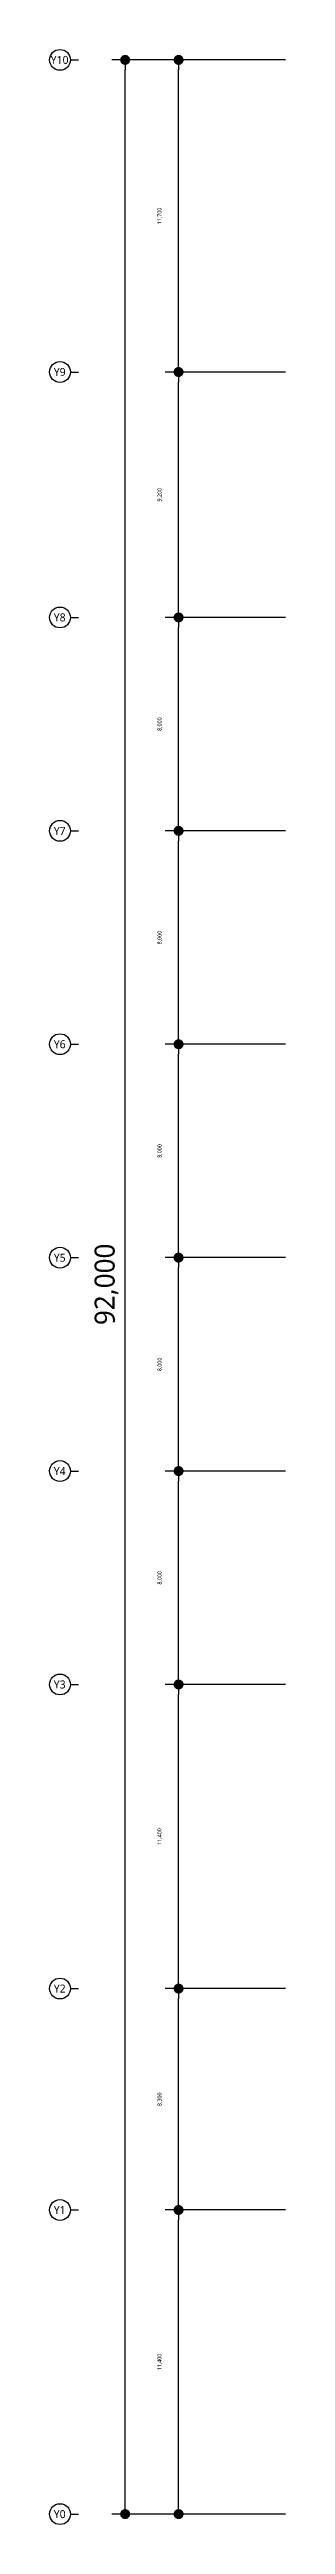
# Model space of a CAD drawing. Header units: millimetres. Extents: x -105683 to 94728, y -31127 to 151123.
# Drawn here: x -105683 to -96853, y -23695 to 69085 of the extents above; entities that cross this region are included whole.
import ezdxf

# ---------------------------------------------------------------- set-up
doc = ezdxf.new("R2010")
doc.units = ezdxf.units.MM
doc.layers.add('e-plan', color=9, linetype='Continuous')
doc.styles.add('USUN', font='malgun_0.ttf')

# ---------------------------------------------------------------- blocks, each defined once
blk = doc.blocks.new('_Dot')
at = {"layer": 'e-plan', "linetype": 'ByBlock', "lineweight": -2}
blk.add_line((-0.5, 0), (-1, 0), dxfattribs=at)
at = {"layer": 'e-plan', "linetype": 'ByBlock', "const_width": 0.5}
blk.add_lwpolyline([(-0.25, 0, 1), (0.25, 0, 1)], format="xyb", close=True, dxfattribs=at)
blk = doc.blocks.new('Xref-지하1층')
at = {"layer": 'e-plan'}
for p, q in [((-101378, 80600), (-101078, 80600)), ((-93328, 80600), (-99828, 80600)), ((-99328, -11025), (-99328, 80225)), ((-93328, 80600), (-97828, 80600)), ((-97328, 69275), (-97328, 80225)), ((-101378, 68900), (-101078, 68900)), ((-93328, 68900), (-97828, 68900)), ((-93328, 68900), (-97828, 68900)), ((-97328, 60075), (-97328, 68525)), ((-101378, 59700), (-101078, 59700)), ((-93328, 59700), (-97828, 59700)), ((-93328, 59700), (-97828, 59700)), ((-97328, 52075), (-97328, 59325)), ((-101378, 51700), (-101078, 51700)), ((-93328, 51700), (-97828, 51700)), ((-93328, 51700), (-97828, 51700)), ((-97328, 44075), (-97328, 51325)), ((-101378, 43700), (-101078, 43700)), ((-93328, 43700), (-97828, 43700)), ((-93328, 43700), (-97828, 43700)), ((-97328, 36075), (-97328, 43325)), ((-101378, 35700), (-101078, 35700)), ((-93328, 35700), (-97828, 35700)), ((-93328, 35700), (-97828, 35700)), ((-97328, 28075), (-97328, 35325)), ((-101378, 27700), (-101078, 27700)), ((-93328, 27700), (-97828, 27700)), ((-93328, 27700), (-97828, 27700)), ((-97328, 20075), (-97328, 27325)), ((-101378, 19700), (-101078, 19700)), ((-93328, 19700), (-97828, 19700)), ((-93328, 19700), (-97828, 19700)), ((-97328, 8675), (-97328, 19325)), ((-101378, 8300), (-101078, 8300)), ((-93328, 8300), (-97828, 8300)), ((-93328, 8300), (-97828, 8300)), ((-97328, 375), (-97328, 7925)), ((-101378, 0), (-101078, 0)), ((-93328, 0), (-97828, 0)), ((-93328, 0), (-97828, 0)), ((-97328, -11025), (-97328, -375)), ((-101378, -11400), (-101078, -11400)), ((-93328, -11400), (-99828, -11400)), ((-93328, -11400), (-97828, -11400))]:
    blk.add_line(p, q, dxfattribs=at)
for centre in [(-101768, 80600), (-101768, 68900), (-101768, 59700), (-101768, 51700), (-101768, 43700), (-101768, 35700), (-101768, 27700), (-101768, 19700), (-101768, 8300), (-101768, 0), (-101768, -11400)]:
    blk.add_circle(centre, 390, dxfattribs=at)
at = {"layer": 'e-plan', "xscale": 375, "yscale": 375, "zscale": 375}
for p, rotation in [((-99328, 80600), 90), ((-97328, 80600), 90), ((-97328, 68900), 270), ((-97328, 68900), 90), ((-97328, 59700), 270), ((-97328, 59700), 90), ((-97328, 51700), 270), ((-97328, 51700), 90), ((-97328, 43700), 270), ((-97328, 43700), 90), ((-97328, 35700), 270), ((-97328, 35700), 90), ((-97328, 27700), 270), ((-97328, 27700), 90), ((-97328, 19700), 270), ((-97328, 19700), 90), ((-97328, 8300), 270), ((-97328, 8300), 90), ((-97328, 0), 270), ((-97328, 0), 90), ((-99328, -11400), 270), ((-97328, -11400), 270)]:
    blk.add_blockref('_Dot', p, dxfattribs=dict(at, rotation=rotation))
at = {"layer": 'e-plan', "style": 'USUN'}
for s, p in [('Y10', (-102116, 80450)), ('Y9', (-102001, 68750)), ('Y8', (-102001, 59550)), ('Y7', (-102001, 51550)), ('Y6', (-102001, 43550)), ('Y5', (-102001, 35550)), ('Y4', (-102001, 27550)), ('Y3', (-102001, 19550)), ('Y2', (-102001, 8150)), ('Y1', (-102001, -150)), ('Y0', (-102001, -11550))]:
    blk.add_text(s, height=300, dxfattribs=at).set_placement(p)
at = {"layer": 'e-plan', "attachment_point": 5, "rotation": 90, "style": 'USUN'}
for s, insert, char_height in [('\\A1;11,700', (-98031, 74750), 150), ('\\A1;9,200', (-98029, 64300), 150), ('\\A1;8,000', (-98029, 55700), 150), ('\\A1;8,000', (-98029, 47700), 150), ('\\A1;8,000', (-98029, 39700), 150), ('\\A1;92,000', (-100029, 34700), 750), ('\\A1;8,000', (-98029, 31700), 150), ('\\A1;8,000', (-98029, 23700), 150), ('\\A1;11,400', (-98031, 14000), 150), ('\\A1;8,300', (-98029, 4150), 150), ('\\A1;11,400', (-98031, -5700), 150)]:
    blk.add_mtext(s, dxfattribs=dict(at, insert=insert, char_height=char_height))

msp = doc.modelspace()

# ---------------------------------------------------------------- block references
at = {"layer": 'e-plan'}
msp.add_blockref('Xref-지하1층', (-3525, -11905), dxfattribs=at)

doc.saveas('drawing.dxf')
